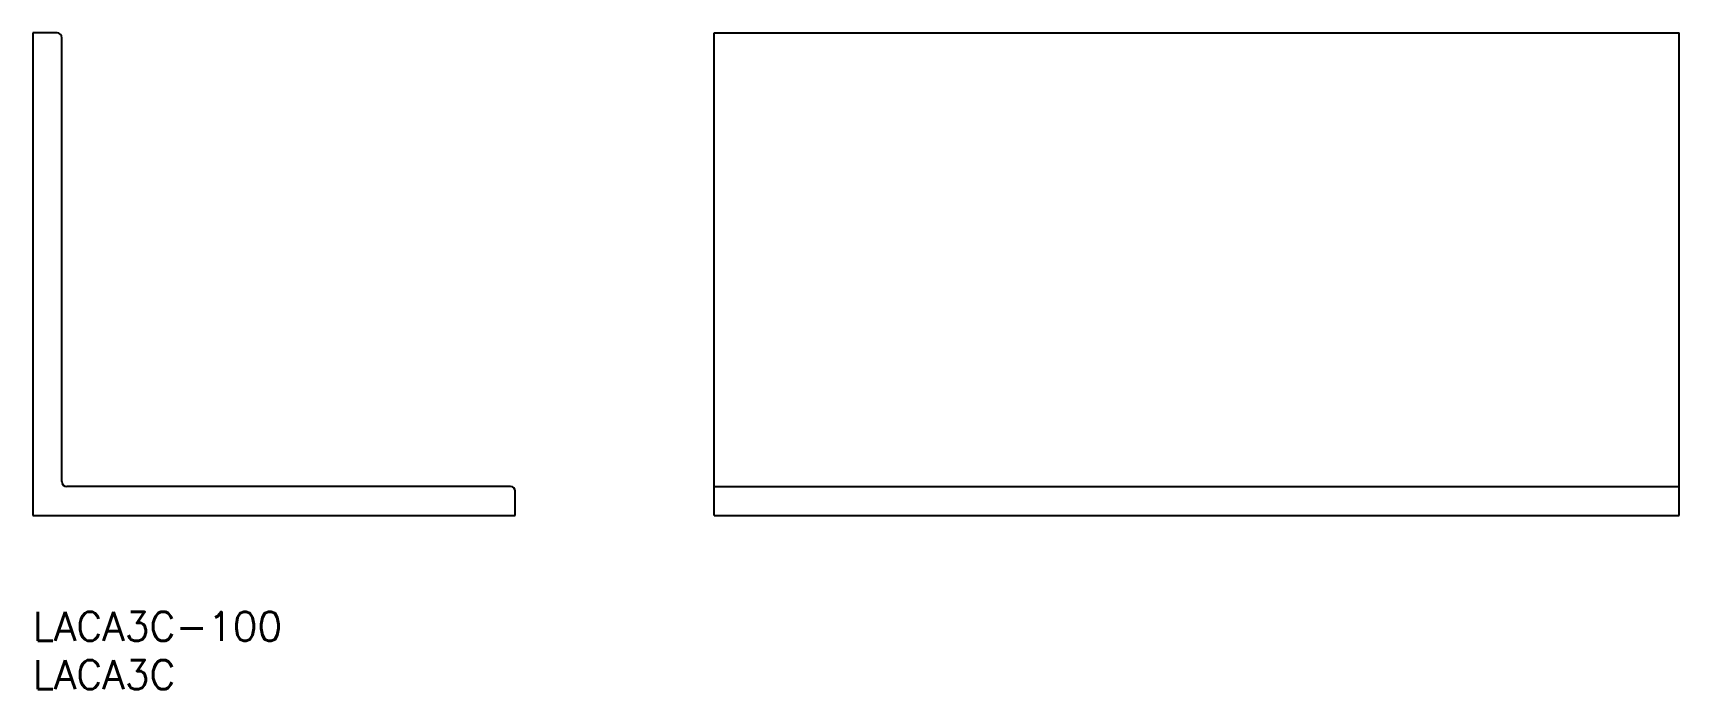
# Model space of a CAD drawing. Extents: x 0 to 171, y -8 to 60.
import ezdxf

# ---------------------------------------------------------------- set-up
doc = ezdxf.new("R2010")
doc.units = 0
doc.header["$LTSCALE"] = 0.5
doc.layers.add('MSM_CONTINUOUS', color=7, linetype='CONTINUOUS')
doc.layers.add('MSM_PART_NUMBER', color=7, linetype='CONTINUOUS')
doc.styles.get("Standard").update_dxf_attribs({"font": 'txt.shx', "height": 3, "bigfont": 'bigfont.shx'})

# ---------------------------------------------------------------- blocks, each defined once
blk = doc.blocks.new('*U1')
at = {"layer": 'MSM_PART_NUMBER'}
blk.add_text('LACA3C-100', height=3, dxfattribs=at).set_placement((0, -3))
blk = doc.blocks.new('*U2')
at = {"layer": 'MSM_PART_NUMBER'}
blk.add_text('LACA3C', height=3, dxfattribs=at).set_placement((0, -8))

msp = doc.modelspace()

# ---------------------------------------------------------------- linework, layer by layer
at = {"layer": 'MSM_CONTINUOUS'}
for p, q in [((0, 60), (0, 10)), ((2.5, 60), (0, 60)), ((70.625, 10), (70.625, 60)), ((70.625, 60), (170.625, 60)), ((170.625, 10), (170.625, 60)), ((3, 13.5), (3, 59.5)), ((49.5, 13), (3.5, 13)), ((50, 10), (50, 12.5)), ((70.625, 13), (170.625, 13)), ((0, 10), (50, 10)), ((70.625, 10), (170.625, 10))]:
    msp.add_line(p, q, dxfattribs=at)
for centre, start, end in [((2.5, 59.5), 0, 90), ((3.5, 13.5), 180, 270), ((49.5, 12.5), 0, 90)]:
    msp.add_arc(centre, 0.5, start, end, dxfattribs=at)

# ---------------------------------------------------------------- block references
for name in ['*U1', '*U2']:
    msp.add_blockref(name, (0, 0), dxfattribs=at)

doc.saveas('drawing.dxf')
